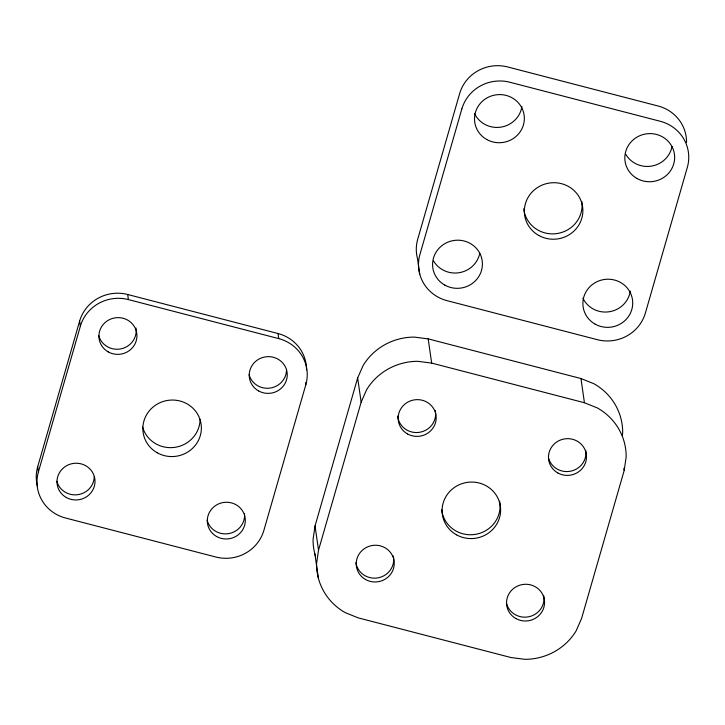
<?xml version="1.0" encoding="UTF-8"?>
<svg xmlns="http://www.w3.org/2000/svg" width="725" height="725" viewBox="0 0 725 725"><rect width="100%" height="100%" fill="white"/><g stroke="black" fill="none" stroke-linecap="round" stroke-linejoin="round"><path stroke-width="1.09" d="M622.349 435.054L622.675 432.816A58.725 56.65 -8.2 0 0 593.857 383.715L580.952 378.532L428.176 338.874L414.283 337.098A58.725 56.65 -8.2 0 0 363.162 365.445L357.652 377.961L315.04 525.951L313.064 539.391A58.725 56.65 -8.2 0 0 315.493 556.084M318.529 550.166L316.553 563.606A58.725 56.65 -8.2 0 0 345.372 612.707L358.286 617.89L511.062 657.557L524.945 659.324A58.725 56.65 -8.2 0 0 576.076 630.977L581.577 618.461L624.189 470.471L626.164 457.031A58.725 56.65 -8.2 0 0 597.346 407.939L584.441 402.747L431.665 363.089L417.772 361.313A58.725 56.65 -8.2 0 0 366.651 389.66L361.15 402.185L318.529 550.166L315.04 525.951M37.473 486.248A39.041 37.655 -8.2 0 1 37.682 466.746L79.614 321.139A39.041 37.655 -8.2 0 1 127.672 294.495L277.983 333.518A39.041 37.655 -8.2 0 1 306.512 369.922M305.524 382.728L305.814 384.767L263.882 530.374A39.041 37.655 -8.2 0 1 215.823 557.018L65.513 517.994A39.041 37.655 -8.2 0 1 38.416 471.839L80.348 326.232L79.614 321.139M80.348 326.232A39.041 37.655 -8.2 0 1 128.407 299.588L278.717 338.611A39.041 37.655 -8.2 0 1 305.814 384.767M623.872 468.268L624.189 470.471M580.952 378.532L584.441 402.747M419.712 274.014L417.509 258.716A39.041 37.655 -8.2 0 1 417.718 239.214L459.641 93.607A39.041 37.655 -8.2 0 1 507.708 66.963L658.019 105.986A39.041 37.655 -8.2 0 1 686.548 142.39M428.176 338.874L431.665 363.089M357.652 377.961L361.15 402.185M314.904 554.063L318.402 578.278M277.983 333.518L278.717 338.611M127.672 294.495L128.407 299.588M37.682 466.746L38.416 471.839M543.813 595.932A19.031 18.361 -8.2 0 1 528.761 616.776A19.031 18.361 -8.2 0 1 506.576 603.562M435.263 410.359A19.031 18.361 -8.2 0 1 419.403 432.327A19.031 18.361 -8.2 0 1 397.681 416.105M585.746 450.334A19.031 18.361 -8.2 0 1 570.693 471.177A19.031 18.361 -8.2 0 1 548.508 457.964M393.331 555.966A19.031 18.361 -8.2 0 1 377.97 577.852A19.031 18.361 -8.2 0 1 355.875 562.663M499.607 501.238A29.281 28.239 -8.2 0 1 474.875 534.443A29.281 28.239 -8.2 0 1 441.697 509.657M244.506 513.599A19.031 18.361 -8.2 0 1 228.846 533.582A19.031 18.361 -8.2 0 1 207.151 520.278M136.001 328.017A19.031 18.361 -8.2 0 1 120.957 348.861A19.031 18.361 -8.2 0 1 98.772 335.648M286.52 369.913A19.031 18.361 -8.2 0 1 269.791 388.129A19.031 18.361 -8.2 0 1 249.083 374.671M94.277 476.497A19.031 18.361 -8.2 0 1 77.548 494.713A19.031 18.361 -8.2 0 1 56.84 481.255M200.091 419.385A29.281 28.239 -8.2 0 1 174.353 447.407A29.281 28.239 -8.2 0 1 142.49 426.699M581.822 201.405A29.281 28.239 -8.2 0 1 556.365 233.64A29.281 28.239 -8.2 0 1 523.74 208.773M630.279 291.133A24.94 24.052 -8.2 0 1 609.145 311.777A24.94 24.052 -8.2 0 1 582.918 298.165M672.03 146.568A24.94 24.052 -8.2 0 1 651.612 166.088A24.94 24.052 -8.2 0 1 625.829 154.416M521.9 106.502A24.94 24.052 -8.2 0 1 500.767 127.156A24.94 24.052 -8.2 0 1 474.531 113.535M479.787 253.152A24.94 24.052 -8.2 0 1 459.369 272.673A24.94 24.052 -8.2 0 1 433.586 261M461.852 108.904L419.92 254.502A39.041 37.655 -8.2 0 0 447.017 300.657L597.327 339.681A39.041 37.655 -8.2 0 0 645.386 313.037L687.318 167.439A39.041 37.655 -8.2 0 0 660.221 121.274L509.911 82.251A39.041 37.655 -8.2 0 0 461.852 108.904M407.495 433.922A19.031 18.361 -8.2 0 0 436.187 418.008A19.031 18.361 -8.2 0 0 407.831 402.094A19.031 18.361 -8.2 0 0 407.495 433.922M515.874 618.543A19.031 18.361 -8.2 0 0 544.566 602.638A19.031 18.361 -8.2 0 0 516.209 586.724A19.031 18.361 -8.2 0 0 515.874 618.543M557.806 472.936A19.031 18.361 -8.2 0 0 586.498 457.031A19.031 18.361 -8.2 0 0 558.141 441.117A19.031 18.361 -8.2 0 0 557.806 472.936M365.563 579.52A19.031 18.361 -8.2 0 0 394.255 563.615A19.031 18.361 -8.2 0 0 365.898 547.701A19.031 18.361 -8.2 0 0 365.563 579.52M456.469 534.796A29.281 28.239 -8.2 0 0 500.622 510.318A29.281 28.239 -8.2 0 0 456.995 485.841A29.281 28.239 -8.2 0 0 456.469 534.796M108.252 351.906A19.031 18.361 -8.2 0 0 136.943 335.992A19.031 18.361 -8.2 0 0 108.587 320.078A19.031 18.361 -8.2 0 0 108.252 351.906M216.63 536.527A19.031 18.361 -8.2 0 0 245.322 520.623A19.031 18.361 -8.2 0 0 216.965 504.709A19.031 18.361 -8.2 0 0 216.63 536.527M258.562 390.92A19.031 18.361 -8.2 0 0 287.254 375.015A19.031 18.361 -8.2 0 0 258.897 359.102A19.031 18.361 -8.2 0 0 258.562 390.92M66.319 497.504A19.031 18.361 -8.2 0 0 95.011 481.599A19.031 18.361 -8.2 0 0 66.655 465.686A19.031 18.361 -8.2 0 0 66.319 497.504M157.225 452.781A29.281 28.239 -8.2 0 0 201.378 428.303A29.281 28.239 -8.2 0 0 157.751 403.825A29.281 28.239 -8.2 0 0 157.225 452.781M538.729 235.444A29.281 28.239 -8.2 0 0 582.873 210.975A29.281 28.239 -8.2 0 0 539.246 186.488A29.281 28.239 -8.2 0 0 538.729 235.444M444.815 285.106A24.94 24.052 -8.2 0 0 482.415 264.263A24.94 24.052 -8.2 0 0 445.259 243.41A24.94 24.052 -8.2 0 0 444.815 285.106M595.125 324.129A24.94 24.052 -8.2 0 0 632.726 303.286A24.94 24.052 -8.2 0 0 595.569 282.433A24.94 24.052 -8.2 0 0 595.125 324.129M637.058 178.522A24.94 24.052 -8.2 0 0 674.658 157.678A24.94 24.052 -8.2 0 0 637.502 136.826A24.94 24.052 -8.2 0 0 637.058 178.522M486.747 139.508A24.94 24.052 -8.2 0 0 524.347 118.655A24.94 24.052 -8.2 0 0 487.191 97.812A24.94 24.052 -8.2 0 0 486.747 139.508"/></g></svg>
